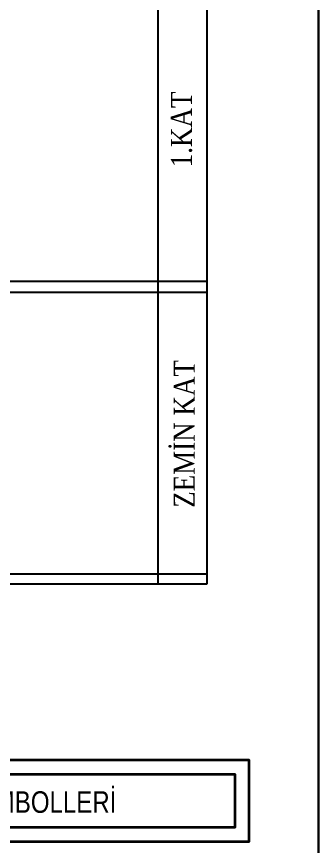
# Model space of a CAD drawing. Header units: centimetres. Extents: x 394264 to 551709, y 50011 to 59011.
# Drawn here: x 535684 to 536328, y 55463 to 57231 of the extents above; entities that cross this region are included whole.
import ezdxf
from ezdxf.enums import TextEntityAlignment as Align

# ---------------------------------------------------------------- set-up
doc = ezdxf.new("R2010")
doc.units = ezdxf.units.CM
for name, color, linetype, lineweight in [('0-KRCN-ANTET', 71, 'Continuous', 30), ('0-KRCN-SHT-02CIHAZ', 132, 'Continuous', 25), ('0-KRCN-YNG-YAZI', 71, 'Continuous', 35), ('0-KRCN-Z-ANTET', 71, 'Continuous', 30)]:
    doc.layers.add(name, color=color, linetype=linetype, lineweight=lineweight)
doc.styles.add('BAYBURT XREF$0$TIMES', font='times.ttf')
doc.styles.add('YAZI', font='arial.ttf', dxfattribs={"width": 0.6, "height": 40})

msp = doc.modelspace()

# ---------------------------------------------------------------- linework, layer by layer
at = {"layer": '0-KRCN-SHT-02CIHAZ', "color": 8}
for p, q in [((535985.4, 57911.3), (535985.4, 56021.3)), ((536090.4, 57911.3), (536090.4, 56021.3)), ((536090.4, 56666.3), (519964.1, 56666.3)), ((519964.1, 56643.8), (536090.4, 56643.8)), ((519964.1, 56043.8), (536090.4, 56043.8)), ((536090.4, 56021.3), (519964.1, 56021.3))]:
    msp.add_line(p, q, dxfattribs=at)
at = {"layer": '0-KRCN-YNG-YAZI'}
for points in [[(534576.1, 55647.1), (536179.7, 55647.1), (536179.7, 55473), (534576.1, 55473)], [(534606.1, 55617.1), (536149.7, 55617.1), (536149.7, 55503), (534606.1, 55503)]]:
    msp.add_lwpolyline(points, close=True, dxfattribs=at)
at = {"layer": '0-KRCN-Z-ANTET'}
msp.add_lwpolyline([(503064.1, 50111.3), (536328.4, 50111.3), (536328.4, 58911.3), (503064.1, 58911.3)], close=True, dxfattribs=at)
msp.add_lwpolyline([(536328.4, 58911.3), (536328.4, 50111.3)], dxfattribs=at)

# ---------------------------------------------------------------- texts
at = {"layer": '0-KRCN-ANTET', "style": 'BAYBURT XREF$0$TIMES', "width": 0.85}
for s, p in [('1.KAT', (536036.3, 56990.5)), ('ZEMİN KAT', (536036.3, 56341.7))]:
    msp.add_text(s, height=44.8, rotation=90, dxfattribs=at).set_placement(p, align=Align.MIDDLE)
at = {"layer": '0-KRCN-YNG-YAZI', "color": 61, "style": 'YAZI', "width": 0.8}
msp.add_text('YANGIN SÖNDÜRME TESİSATI SEMBOLLERİ', height=45.9, dxfattribs=at).set_placement((535350, 55557.5), align=Align.MIDDLE_CENTER)

doc.saveas('drawing.dxf')
